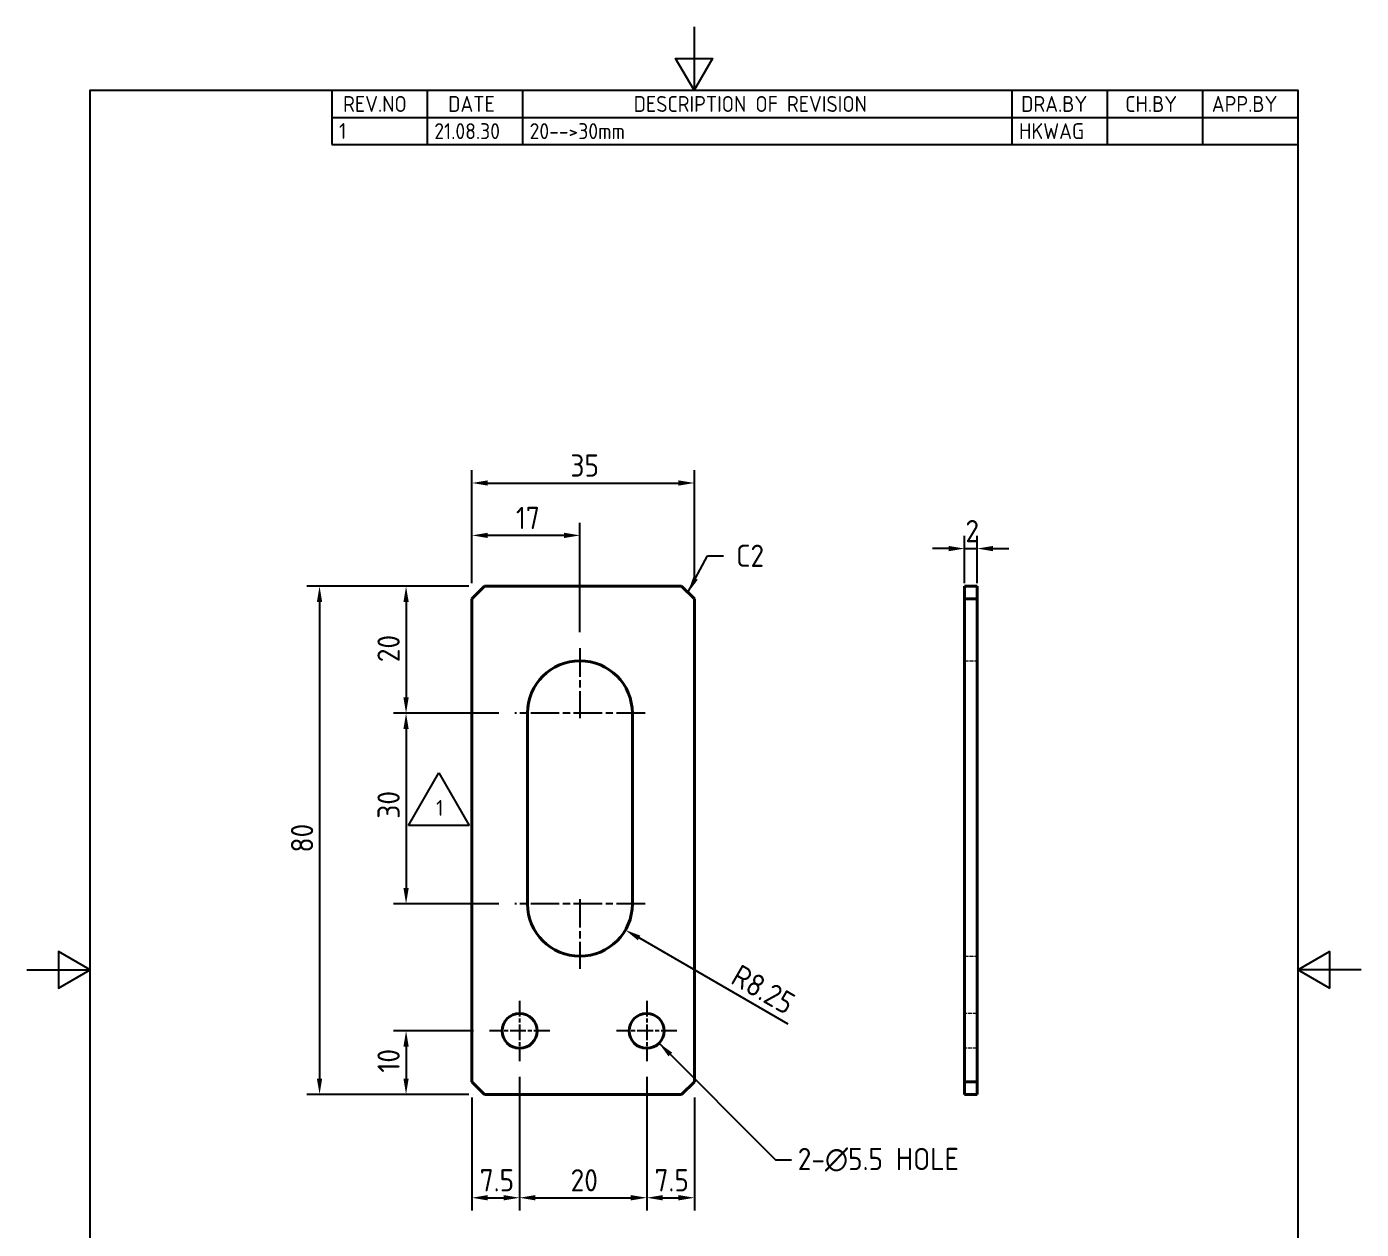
# Model space of a CAD drawing. Header units: millimetres. Extents: x 0 to 210, y 0 to 297.
# Drawn here: x 0 to 210, y 107.7 to 297 of the extents above; entities that cross this region are included whole.
import ezdxf

# ---------------------------------------------------------------- set-up
doc = ezdxf.new("R2010")
doc.units = ezdxf.units.MM
doc.linetypes.add('CHAIN', pattern=[0.35429999999999995, 0.2362, -0.0295, 0.0591, -0.0295])
doc.linetypes.add('DASHED', pattern=[0.2067, 0.1654, -0.0413])
doc.layers.get('0').update_dxf_attribs({"color": 3, "lineweight": 25})
for name, color, linetype, lineweight in [('가려진 것(ISO)', 2, 'DASHED', 18), ('가시적인 것(ISO)', 3, 'Continuous', 40), ('경계(ISO)', 7, 'Continuous', 25), ('기호(ISO)', 5, 'Continuous', 25), ('중심 표식(ISO)', 1, 'Continuous', 25), ('치수(ISO)', 2, 'Continuous', 25)]:
    doc.layers.add(name, color=color, linetype=linetype, lineweight=lineweight)
doc.styles.add('ISO Proportiona M2B', font='isocp.shx')
doc.styles.add('치수 텍스트_PSTEK_POSCO', font='isocp.shx')
doc.dimstyles.new('치수_PSTEK_POSCO', dxfattribs={"dimtxt": 3.5, "dimasz": 2.5, "dimexe": 2, "dimexo": 2.5, "dimgap": 1, "dimtad": 1, "dimrnd": 1e-08, "dimdsep": 46, "dimtxsty": '치수 텍스트_PSTEK_POSCO', "dimcen": 0.09, "dimdle": 10, "dimclrd": 7, "dimclre": 7, "dimclrt": 2, "dimadec": 1, "dimazin": 2, "dimtfac": 1, "dimtmove": 0, "dimatfit": 3, "dimfxl": 0, "dimtolj": 1, "dimlwd": -1, "dimlwe": -1, "dimarcsym": 0})
doc.dimstyles.new('치수_PSTEK_POSCO$7', dxfattribs={"dimtxt": 3.5, "dimasz": 2.5, "dimexe": 2, "dimexo": 2.5, "dimgap": 1, "dimtad": 1, "dimrnd": 1e-08, "dimdsep": 46, "dimtxsty": '치수 텍스트_PSTEK_POSCO', "dimcen": 0.09, "dimdle": 10, "dimclrd": 7, "dimclre": 7, "dimclrt": 2, "dimadec": 1, "dimazin": 2, "dimtfac": 1, "dimtmove": 0, "dimatfit": 3, "dimfxl": 0, "dimtolj": 1, "dimlwd": -1, "dimlwe": -1, "dimarcsym": 0})

# ---------------------------------------------------------------- blocks, each defined once
blk = doc.blocks.new('경계 Default Border')
at = {"layer": '경계(ISO)', "flags": 128}
for points in [[(105, 297.0000076293945), (105, 287.0000076293945), (102.1132469177246, 292.0000076293945), (107.8867530822754, 292.0000076293945), (105, 287.0000076293945)], [(10, 10), (10, 287.0000076293945), (200, 287.0000076293945), (200, 10), (10, 10)], [(0, 148.5000038146973), (10, 148.5000038146973), (5, 151.3867473602295), (5, 145.6132507324219), (10, 148.5000038146973)], [(210, 148.5000038146973), (200, 148.5000038146973), (205, 151.3867473602295), (205, 145.6132507324219), (200, 148.5000038146973)]]:
    blk.add_lwpolyline(points, dxfattribs=at)
blk = doc.blocks.new('리비전 내역')
at = {"layer": '기호(ISO)'}
for p, q in [((48.00000000000001, 287.0000076293945), (200, 287.0000076293945)), ((48.00000000000001, 287.0000076293945), (48.00000000000001, 282.7200076293945)), ((63.00000000000001, 287.0000076293945), (63.00000000000001, 282.7200076293945)), ((78, 287.0000076293945), (78, 282.7200076293945)), ((155, 287.0000076293945), (155, 282.7200076293945)), ((170, 287.0000076293945), (170, 282.7200076293945)), ((185, 287.0000076293945), (185, 282.7200076293945)), ((200, 287.0000076293945), (200, 282.7200076293945)), ((48.00000000000001, 282.7200076293945), (200, 282.7200076293945)), ((48.00000000000001, 282.7200076293945), (48.00000000000001, 278.4400076293945)), ((63.00000000000001, 282.7200076293945), (63.00000000000001, 278.4400076293945)), ((78, 282.7200076293945), (78, 278.4400076293945)), ((155, 282.7200076293945), (155, 278.4400076293945)), ((170, 282.7200076293945), (170, 278.4400076293945)), ((185, 282.7200076293945), (185, 278.4400076293945)), ((200, 282.7200076293945), (200, 278.4400076293945)), ((48.00000000000001, 278.4400076293945), (200, 278.4400076293945))]:
    blk.add_line(p, q, dxfattribs=at)
at = {"layer": '기호(ISO)', "color": 2, "char_height": 2.5, "attachment_point": 7, "style": 'ISO Proportiona M2B'}
for s, insert in [('REV.NO', (49.7871163682308, 283.5831900503393)), ('DATE', (66.31423177283666, 283.5831900503393)), ('DESCRIPTION OF REVISION', (95.50702043336295, 283.5831900503393)), ('DRA.BY', (156.4757339553203, 283.5831900503393)), ('CH.BY', (172.8642915086116, 283.5831900503393)), ('APP.BY', (186.4777339604403, 283.5831900503393)), ('1', (49.15600068096175, 279.3300076293945)), ('21.08.30', (64.13600062976163, 279.3031900503393)), ('20-->30mm', (79.13600062976163, 279.3031900503393)), ('HKWAG', (156.1500006656017, 279.3031900503393))]:
    blk.add_mtext(s, dxfattribs=dict(at, insert=insert))
blk = doc.blocks.new('*D23')
at = {"layer": 'Defpoints', "color": 0, "transparency": 16777216}
for p in [(72.05417365992017, 208.9161976869298), (46.07874645466725, 128.9161976869298), (72.05417365992017, 128.9161976869298)]:
    blk.add_point(p, dxfattribs=at)
at = {"layer": '치수(ISO)', "color": 7, "transparency": 16777216}
for p, q in [((69.55417365992017, 208.9161976869298), (44.07874645466728, 208.9161976869298)), ((46.07874645466727, 206.4161976869298), (46.07874645466725, 131.4161976869298)), ((69.55417365992017, 128.9161976869298), (44.07874645466725, 128.9161976869298))]:
    blk.add_line(p, q, dxfattribs=at)
for points in [[(45.6620797880006, 206.4161976869298), (46.49541312133393, 206.4161976869298), (46.07874645466728, 208.9161976869298)], [(45.66207978800059, 131.4161976869298), (46.49541312133392, 131.4161976869298), (46.07874645466725, 128.9161976869298)]]:
    blk.add_solid(points, dxfattribs=at)
at = {"layer": '치수(ISO)', "color": 2, "transparency": 16777216, "insert": (43.32874645466723, 166.9898197341739), "char_height": 3.5, "attachment_point": 4, "rotation": 90, "style": '치수 텍스트_PSTEK_POSCO'}
blk.add_mtext('\\A1;80', dxfattribs=at)
blk = doc.blocks.new('*D24')
at = {"layer": 'Defpoints', "color": 0, "transparency": 16777216}
for p in [(72.80417365992017, 138.9161976869298), (59.69321429961612, 128.9161976869298), (72.05417365992017, 128.9161976869298)]:
    blk.add_point(p, dxfattribs=at)
at = {"layer": '치수(ISO)', "color": 7, "transparency": 16777216}
for p, q in [((70.30417365992017, 138.9161976869298), (57.69321429961612, 138.9161976869298)), ((59.69321429961612, 136.4161976869298), (59.69321429961612, 131.4161976869298)), ((69.55417365992017, 128.9161976869298), (57.69321429961612, 128.9161976869298))]:
    blk.add_line(p, q, dxfattribs=at)
for points in [[(59.27654763294945, 136.4161976869298), (60.10988096628278, 136.4161976869298), (59.69321429961612, 138.9161976869298)], [(59.27654763294945, 131.4161976869298), (60.10988096628278, 131.4161976869298), (59.69321429961612, 128.9161976869298)]]:
    blk.add_solid(points, dxfattribs=at)
at = {"layer": '치수(ISO)', "color": 2, "transparency": 16777216, "insert": (56.94321429961609, 132.3398197341739), "char_height": 3.5, "attachment_point": 4, "rotation": 90, "style": '치수 텍스트_PSTEK_POSCO'}
blk.add_mtext('\\A1;10', dxfattribs=at)
blk = doc.blocks.new('*D25')
at = {"layer": 'Defpoints', "color": 0, "transparency": 16777216}
for p in [(72.05417365992017, 208.9161976869298), (59.69321429961613, 188.9161976869298), (76.80417365992015, 188.9161976869298)]:
    blk.add_point(p, dxfattribs=at)
at = {"layer": '치수(ISO)', "color": 7, "transparency": 16777216}
for p, q in [((69.55417365992017, 208.9161976869298), (57.69321429961614, 208.9161976869298)), ((59.69321429961613, 206.4161976869298), (59.69321429961613, 191.4161976869298)), ((74.30417365992015, 188.9161976869298), (57.69321429961613, 188.9161976869298))]:
    blk.add_line(p, q, dxfattribs=at)
for points in [[(59.27654763294947, 206.4161976869298), (60.10988096628279, 206.4161976869298), (59.69321429961614, 208.9161976869298)], [(59.27654763294947, 191.4161976869298), (60.10988096628279, 191.4161976869298), (59.69321429961613, 188.9161976869298)]]:
    blk.add_solid(points, dxfattribs=at)
at = {"layer": '치수(ISO)', "color": 2, "transparency": 16777216, "insert": (56.94286981142712, 196.945380757796), "char_height": 3.5, "attachment_point": 4, "rotation": 90, "style": '치수 텍스트_PSTEK_POSCO'}
blk.add_mtext('\\A1;20', dxfattribs=at)
blk = doc.blocks.new('*D26')
at = {"layer": 'Defpoints', "color": 0, "transparency": 16777216}
for p in [(76.80417365992015, 188.9161976869298), (59.69321429961612, 158.9161976869298), (76.80417365992015, 158.9161976869298)]:
    blk.add_point(p, dxfattribs=at)
at = {"layer": '치수(ISO)', "color": 7, "transparency": 16777216}
for p, q in [((74.30417365992015, 188.9161976869298), (57.69321429961613, 188.9161976869298)), ((59.69321429961613, 186.4161976869298), (59.69321429961612, 161.4161976869298)), ((74.30417365992015, 158.9161976869298), (57.69321429961612, 158.9161976869298))]:
    blk.add_line(p, q, dxfattribs=at)
for points in [[(59.27654763294947, 186.4161976869298), (60.10988096628279, 186.4161976869298), (59.69321429961613, 188.9161976869298)], [(59.27654763294946, 161.4161976869298), (60.10988096628279, 161.4161976869298), (59.69321429961612, 158.9161976869298)]]:
    blk.add_solid(points, dxfattribs=at)
at = {"layer": '치수(ISO)', "color": 2, "transparency": 16777216, "insert": (56.9432142996161, 172.3155758603637), "char_height": 3.5, "attachment_point": 4, "rotation": 90, "style": '치수 텍스트_PSTEK_POSCO'}
blk.add_mtext('\\A1;30', dxfattribs=at)
blk = doc.blocks.new('*D27')
at = {"layer": 'Defpoints', "color": 0, "transparency": 16777216}
for p in [(70.05417365992017, 216.9161976869298), (70.05417365992017, 206.9161976869298), (87.05417365992017, 199.1661976869298)]:
    blk.add_point(p, dxfattribs=at)
at = {"layer": '치수(ISO)', "color": 7, "transparency": 16777216}
for p, q in [((70.05417365992017, 209.4161976869298), (70.05417365992017, 218.9161976869298)), ((87.05417365992017, 201.6661976869298), (87.05417365992017, 218.9161976869298)), ((84.55417365992017, 216.9161976869298), (72.55417365992017, 216.9161976869298))]:
    blk.add_line(p, q, dxfattribs=at)
for points in [[(72.55417365992017, 217.3328643535965), (72.55417365992017, 216.4995310202632), (70.05417365992017, 216.9161976869298)], [(84.55417365992017, 217.3328643535965), (84.55417365992017, 216.4995310202632), (87.05417365992017, 216.9161976869298)]]:
    blk.add_solid(points, dxfattribs=at)
at = {"layer": '치수(ISO)', "color": 2, "transparency": 16777216, "insert": (76.97917365992018, 219.6661976869298), "char_height": 3.5, "attachment_point": 4, "style": '치수 텍스트_PSTEK_POSCO'}
blk.add_mtext('\\A1;17', dxfattribs=at)
blk = doc.blocks.new('*D28')
at = {"layer": 'Defpoints', "color": 0, "transparency": 16777216}
for p in [(77.55417365992017, 134.1661976869298), (70.05417365992017, 130.9161976869298), (77.55417365992017, 112.6438096369653)]:
    blk.add_point(p, dxfattribs=at)
at = {"layer": '치수(ISO)', "color": 7, "transparency": 16777216}
for p, q in [((77.55417365992017, 131.6661976869298), (77.55417365992017, 110.6438096369653)), ((70.05417365992017, 128.4161976869298), (70.05417365992017, 110.6438096369653)), ((72.55417365992017, 112.6438096369653), (75.05417365992017, 112.6438096369653))]:
    blk.add_line(p, q, dxfattribs=at)
for points in [[(72.55417365992017, 113.060476303632), (72.55417365992017, 112.2271429702987), (70.05417365992017, 112.6438096369653)], [(75.05417365992017, 113.060476303632), (75.05417365992017, 112.2271429702987), (77.55417365992017, 112.6438096369653)]]:
    blk.add_solid(points, dxfattribs=at)
at = {"layer": '치수(ISO)', "color": 2, "transparency": 16777216, "insert": (71.2816862865049, 115.3938096369653), "char_height": 3.5, "attachment_point": 4, "style": '치수 텍스트_PSTEK_POSCO'}
blk.add_mtext('\\A1;7.5', dxfattribs=at)
blk = doc.blocks.new('*D29')
at = {"layer": 'Defpoints', "color": 0, "transparency": 16777216}
for p in [(77.55417365992017, 134.1661976869298), (97.55417365992017, 134.1661976869298), (97.55417365992017, 112.6438096369654)]:
    blk.add_point(p, dxfattribs=at)
at = {"layer": '치수(ISO)', "color": 7, "transparency": 16777216}
for p, q in [((77.55417365992017, 131.6661976869298), (77.55417365992017, 110.6438096369654)), ((97.55417365992017, 131.6661976869298), (97.55417365992017, 110.6438096369654)), ((80.05417365992017, 112.6438096369654), (95.05417365992017, 112.6438096369654))]:
    blk.add_line(p, q, dxfattribs=at)
for points in [[(80.05417365992017, 113.060476303632), (80.05417365992017, 112.2271429702987), (77.55417365992017, 112.6438096369654)], [(95.05417365992017, 113.060476303632), (95.05417365992017, 112.2271429702987), (97.55417365992017, 112.6438096369654)]]:
    blk.add_solid(points, dxfattribs=at)
at = {"layer": '치수(ISO)', "color": 2, "transparency": 16777216, "insert": (85.5833567307863, 115.3941541251543), "char_height": 3.5, "attachment_point": 4, "style": '치수 텍스트_PSTEK_POSCO'}
blk.add_mtext('\\A1;20', dxfattribs=at)
blk = doc.blocks.new('*D30')
at = {"layer": 'Defpoints', "color": 0, "transparency": 16777216}
for p in [(97.55417365992017, 134.1661976869298), (105.0541736599202, 130.9161976869298), (105.0541736599202, 112.6438096369654)]:
    blk.add_point(p, dxfattribs=at)
at = {"layer": '치수(ISO)', "color": 7, "transparency": 16777216}
for p, q in [((97.55417365992017, 131.6661976869298), (97.55417365992017, 110.6438096369654)), ((105.0541736599202, 128.4161976869298), (105.0541736599202, 110.6438096369654)), ((100.0541736599202, 112.6438096369654), (102.5541736599202, 112.6438096369654))]:
    blk.add_line(p, q, dxfattribs=at)
for points in [[(100.0541736599202, 113.060476303632), (100.0541736599202, 112.2271429702987), (97.55417365992017, 112.6438096369654)], [(102.5541736599202, 113.060476303632), (102.5541736599202, 112.2271429702987), (105.0541736599202, 112.6438096369654)]]:
    blk.add_solid(points, dxfattribs=at)
at = {"layer": '치수(ISO)', "color": 2, "transparency": 16777216, "insert": (98.78168628650488, 115.3938096369654), "char_height": 3.5, "attachment_point": 4, "style": '치수 텍스트_PSTEK_POSCO'}
blk.add_mtext('\\A1;7.5', dxfattribs=at)
blk = doc.blocks.new('*D31')
at = {"layer": 'Defpoints', "color": 0, "transparency": 16777216}
for p in [(105.0541736599202, 225.1633860585769), (70.05417365992017, 206.9161976869298), (105.0541736599202, 206.9161976869298)]:
    blk.add_point(p, dxfattribs=at)
at = {"layer": '치수(ISO)', "color": 7, "transparency": 16777216}
for p, q in [((70.05417365992017, 209.4161976869298), (70.05417365992017, 227.1633860585769)), ((105.0541736599202, 209.4161976869298), (105.0541736599202, 227.1633860585769)), ((72.55417365992017, 225.1633860585769), (102.5541736599202, 225.1633860585769))]:
    blk.add_line(p, q, dxfattribs=at)
for points in [[(72.55417365992017, 225.5800527252435), (72.55417365992017, 224.7467193919102), (70.05417365992017, 225.1633860585769)], [(102.5541736599202, 225.5800527252435), (102.5541736599202, 224.7467193919102), (105.0541736599202, 225.1633860585769)]]:
    blk.add_solid(points, dxfattribs=at)
at = {"layer": '치수(ISO)', "color": 2, "transparency": 16777216, "insert": (85.55668628650487, 227.9133860585769), "char_height": 3.5, "attachment_point": 4, "style": '치수 텍스트_PSTEK_POSCO'}
blk.add_mtext('\\A1;35', dxfattribs=at)
blk = doc.blocks.new('*D32')
at = {"layer": 'Defpoints', "color": 0, "transparency": 16777216}
for p in [(87.05417365992018, 158.9161976869298), (94.1988832411422, 154.7911976869306)]:
    blk.add_point(p, dxfattribs=at)
at = {"layer": '치수(ISO)', "color": 7, "transparency": 16777216}
blk.add_line((119.8321480657069, 139.9918253402625), (96.36394675060342, 153.5411976869308), dxfattribs=at)
blk.add_solid([(96.57228008393672, 153.9020416051743), (96.15561341727013, 153.1803537686872), (94.1988832411422, 154.7911976869306)], dxfattribs=at)
at = {"layer": '치수(ISO)', "color": 2, "transparency": 16777216, "insert": (111.4255852439416, 148.0211809096072), "char_height": 3.5, "attachment_point": 4, "rotation": 330.0000000000056, "style": '치수 텍스트_PSTEK_POSCO'}
blk.add_mtext('\\A1;R8.25', dxfattribs=at)
blk = doc.blocks.new('*D33')
at = {"layer": 'Defpoints', "color": 0, "transparency": 16777216}
for p in [(149.5518692055204, 214.8398282391259), (147.5518692055204, 206.9161976869298), (149.5518692055204, 206.9161976869298)]:
    blk.add_point(p, dxfattribs=at)
at = {"layer": '치수(ISO)', "color": 7, "transparency": 16777216}
for p, q in [((147.5518692055204, 209.4161976869298), (147.5518692055204, 216.8398282391259)), ((149.5518692055204, 209.4161976869298), (149.5518692055204, 216.8398282391259)), ((145.0518692055204, 214.8398282391259), (142.5518692055204, 214.8398282391259)), ((147.5518692055204, 214.8398282391259), (149.5518692055204, 214.8398282391259)), ((152.0518692055204, 214.8398282391259), (154.5518692055204, 214.8398282391259))]:
    blk.add_line(p, q, dxfattribs=at)
for points in [[(145.0518692055204, 215.2564949057926), (145.0518692055204, 214.4231615724593), (147.5518692055204, 214.8398282391259)], [(152.0518692055204, 215.2564949057926), (152.0518692055204, 214.4231615724593), (149.5518692055204, 214.8398282391259)]]:
    blk.add_solid(points, dxfattribs=at)
at = {"layer": '치수(ISO)', "color": 2, "transparency": 16777216, "insert": (147.7023268826858, 217.5901727273149), "char_height": 3.5, "attachment_point": 4, "style": '치수 텍스트_PSTEK_POSCO'}
blk.add_mtext('\\A1;2', dxfattribs=at)
blk = doc.blocks.new('리비전 태그1')
at = {"layer": '기호(ISO)'}
for p, q in [((60.0935424579123, 171.2680899699282), (64.85668217872671, 179.5180899699282)), ((64.85668217872671, 179.5180899699282), (69.61982189954112, 171.2680899699282)), ((69.61982189954112, 171.2680899699282), (60.0935424579123, 171.2680899699282))]:
    blk.add_line(p, q, dxfattribs=at)
at = {"layer": '기호(ISO)', "color": 1, "insert": (64.42840393403118, 172.7680899699282), "char_height": 2.5, "attachment_point": 7, "style": 'ISO Proportiona M2B'}
blk.add_mtext('1', dxfattribs=at)

msp = doc.modelspace()

# ---------------------------------------------------------------- linework, layer by layer
at = {"layer": '가려진 것(ISO)', "ltscale": 3.809293270111084}
for p, q in [((147.5518692055151, 197.1661976869298), (149.5518692055151, 197.1661976869298)), ((147.5518692055151, 150.6661976869298), (149.5518692055151, 150.6661976869298)), ((149.5518692055182, 141.6661976869298), (147.5518692055182, 141.6661976869298)), ((149.5518692055182, 136.1661976869298), (147.5518692055182, 136.1661976869298))]:
    msp.add_line(p, q, dxfattribs=at)
at = {"layer": '가시적인 것(ISO)'}
for p, q in [((70.05417365992018, 206.9161976869298), (72.05417365992018, 208.9161976869298)), ((103.0541736599202, 208.9161976869298), (72.05417365992017, 208.9161976869298)), ((103.0541736599202, 208.9161976869298), (105.0541736599202, 206.9161976869298)), ((147.5518692055198, 208.9161976869298), (147.5518692055204, 206.9161976869298)), ((149.5518692055198, 208.9161976869298), (147.5518692055198, 208.9161976869298)), ((149.5518692055204, 206.9161976869298), (149.5518692055198, 208.9161976869298)), ((70.05417365992018, 206.9161976869298), (70.05417365992017, 130.9161976869298)), ((105.0541736599202, 130.9161976869298), (105.0541736599202, 206.9161976869298)), ((147.5518692055204, 206.9161976869298), (149.5518692055204, 206.9161976869298)), ((147.5518692055204, 130.9161976869298), (147.5518692055204, 206.9161976869298)), ((149.5518692055204, 206.9161976869298), (149.5518692055204, 130.9161976869298)), ((78.80417365992017, 158.9161976869298), (78.80417365992017, 188.9161976869298)), ((95.30417365992017, 188.9161976869298), (95.30417365992017, 158.9161976869298)), ((72.05417365992017, 128.9161976869298), (70.05417365992017, 130.9161976869298)), ((105.0541736599202, 130.9161976869298), (103.0541736599202, 128.9161976869298)), ((147.5518692055204, 130.9161976869298), (147.5518692055198, 128.9161976869298)), ((149.5518692055204, 130.9161976869298), (147.5518692055204, 130.9161976869298)), ((149.5518692055198, 128.9161976869298), (149.5518692055204, 130.9161976869298)), ((72.05417365992017, 128.9161976869298), (103.0541736599202, 128.9161976869298)), ((147.5518692055198, 128.9161976869298), (149.5518692055198, 128.9161976869298))]:
    msp.add_line(p, q, dxfattribs=at)
for centre in [(77.55417365992018, 138.9161976869298), (97.55417365992017, 138.9161976869298)]:
    msp.add_circle(centre, 2.75, dxfattribs=at)
for centre, radius, start, end in [((87.05417365992017, 188.9161976869298), 8.249999999999998, 0, 180), ((87.05417365992017, 158.9161976869298), 8.249999999999996, 180, 0)]:
    msp.add_arc(centre, radius, start, end, dxfattribs=at)
at = {"layer": '중심 표식(ISO)', "linetype": 'CHAIN', "ltscale": 19.05165100097656}
for p, q in [((87.05417365992017, 199.1661976869298), (87.05417365992017, 188.1661976869298)), ((97.30417365992017, 188.9161976869298), (76.80417365992015, 188.9161976869298)), ((87.05417365992017, 159.6661976869298), (87.05417365992017, 148.6661976869298)), ((97.30417365992017, 158.9161976869298), (76.80417365992015, 158.9161976869298))]:
    msp.add_line(p, q, dxfattribs=at)
at = {"layer": '중심 표식(ISO)', "linetype": 'CHAIN', "ltscale": 10.55637073516846}
for p, q in [((77.55417365992017, 143.6661976869298), (77.55417365992017, 134.1661976869298)), ((97.55417365992017, 143.6661976869298), (97.55417365992017, 134.1661976869298)), ((82.30417365992017, 138.9161976869298), (72.80417365992017, 138.9161976869298)), ((102.3041736599202, 138.9161976869298), (92.80417365992017, 138.9161976869298))]:
    msp.add_line(p, q, dxfattribs=at)

# ---------------------------------------------------------------- block references
msp.add_blockref('경계 Default Border', (0, 0))
at = {"layer": '기호(ISO)'}
for name in ['리비전 내역', '리비전 태그1']:
    msp.add_blockref(name, (0, 0), dxfattribs=at)

# ---------------------------------------------------------------- texts
at = {"layer": '기호(ISO)', "color": 2, "insert": (111.6264480754484, 213.7095137989667), "char_height": 3.499999940395355, "attachment_point": 4, "style": '치수 텍스트_PSTEK_POSCO'}
msp.add_mtext('{C2}', dxfattribs=at)
at = {"layer": '기호(ISO)', "color": 2, "insert": (121.3250860193808, 118.6278302984842), "char_height": 3.499999940395355, "width": 29.50284291505813, "attachment_point": 4, "line_spacing_factor": 0.612500011920929, "style": '치수 텍스트_PSTEK_POSCO'}
msp.add_mtext('{2-\\fAIGDT|b0|i0;\\H3.5000;n\\fisocp|b0|i0;\\H3.5000;5.5 HOLE}', dxfattribs=at)

# ---------------------------------------------------------------- dimensions: what is measured, and where the dimension line sits
at = {"layer": '치수(ISO)', "color": 7}
for base, p1, p2, angle, picture, middle in [((105.0541736599202, 225.1633860585769), (70.05417365992017, 206.9161976869298), (105.0541736599202, 206.9161976869298), 180, '*D31', (87.55417365992017, 225.1633860585769)), ((70.05417365992017, 216.9161976869298), (87.05417365992017, 199.1661976869298), (70.05417365992017, 206.9161976869298), 180, '*D27', (78.55417365992018, 216.9161976869298)), ((46.07874645466725, 128.9161976869298), (72.05417365992017, 208.9161976869298), (72.05417365992017, 128.9161976869298), 90, '*D23', (46.07874645466723, 168.9161976869298)), ((59.69321429961613, 188.9161976869298), (72.05417365992017, 208.9161976869298), (76.80417365992015, 188.9161976869298), 90, '*D25', (59.6932142996161, 198.9161976869298)), ((59.69321429961612, 158.9161976869298), (76.80417365992015, 188.9161976869298), (76.80417365992015, 158.9161976869298), 90, '*D26', (59.6932142996161, 174.2419538131196)), ((59.69321429961612, 128.9161976869298), (72.80417365992017, 138.9161976869298), (72.05417365992017, 128.9161976869298), 90, '*D24', (59.69321429961609, 133.9161976869298)), ((77.55417365992017, 112.6438096369653), (70.05417365992017, 130.9161976869298), (77.55417365992017, 134.1661976869298), 180, '*D28', (73.80417365992018, 112.6438096369653)), ((97.55417365992017, 112.6438096369654), (77.55417365992017, 134.1661976869298), (97.55417365992017, 134.1661976869298), 180, '*D29', (87.55417365992017, 112.6438096369654)), ((105.0541736599202, 112.6438096369654), (97.55417365992017, 134.1661976869298), (105.0541736599202, 130.9161976869298), 180, '*D30', (101.3041736599202, 112.6438096369654))]:
    dim = msp.add_linear_dim(base=base, p1=p1, p2=p2, angle=angle, dimstyle='치수_PSTEK_POSCO', override={"dimdec": 2, "dimtp": 0, "dimtm": -0, "dimtdec": 2, "dimtofl": 0, "dimatfit": 1}, dxfattribs=at)
    dim.commit()
    dim.dimension.update_dxf_attribs({"geometry": picture, "text_midpoint": middle, "dimtype": 160})
dim = msp.add_linear_dim(base=(149.5518692055204, 214.8398282391259), p1=(147.5518692055204, 206.9161976869298), p2=(149.5518692055204, 206.9161976869298), dimstyle='치수_PSTEK_POSCO', override={"dimdec": 2, "dimtp": 0, "dimtm": -0, "dimtdec": 2, "dimtofl": 1, "dimatfit": 1}, dxfattribs=at)
dim.commit()
dim.dimension.update_dxf_attribs({"geometry": '*D33', "text_midpoint": (148.5518692055204, 214.8398282391259), "dimtype": 160})
dim = msp.add_radius_dim(center=(87.05417365992018, 158.9161976869298), mpoint=(94.1988832411422, 154.7911976869306), dimstyle='치수_PSTEK_POSCO', override={"dimdec": 2, "dimcen": 0, "dimtp": 0, "dimtm": -0, "dimtdec": 2, "dimtofl": 0}, dxfattribs=at)
dim.commit()
dim.dimension.update_dxf_attribs({"geometry": '*D32', "text_midpoint": (114.5082678308849, 143.0655690269697), "dimtype": 164})

# ---------------------------------------------------------------- leaders
at = {"layer": '기호(ISO)', "color": 7, "annotation_type": 0, "has_hookline": 1, "hookline_direction": 0}
for points, text_width in [([(104.0541736599202, 207.9161976869298), (107.1264480754484, 213.7095137989667), (109.6264480754484, 213.7095137989667)], 4.223303211175366), ([(99.49871730818346, 136.9716540386671), (117.8250860193808, 118.6278302984842), (120.3250860193808, 118.6278302984842)], 27.74640506469208)]:
    msp.add_leader(points, dimstyle='치수_PSTEK_POSCO$7', override={"dimtad": 0}, dxfattribs=dict(at, text_width=text_width))

doc.saveas('drawing.dxf')
